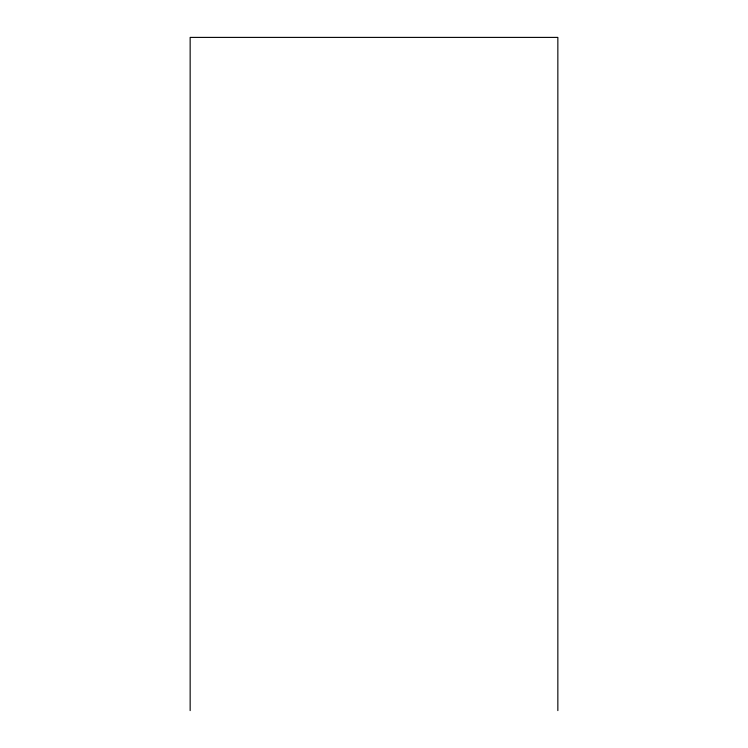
<?xml version="1.0" encoding="UTF-8"?>
<svg xmlns="http://www.w3.org/2000/svg" width="748" height="748" viewBox="0 0 748 748"><rect width="100%" height="100%" fill="white"/><g stroke="black" fill="none" stroke-linecap="round" stroke-linejoin="round"><path stroke-width="1.12" d="M557.849 710.6L557.849 37.4L190.151 37.4L190.151 710.6"/></g></svg>
